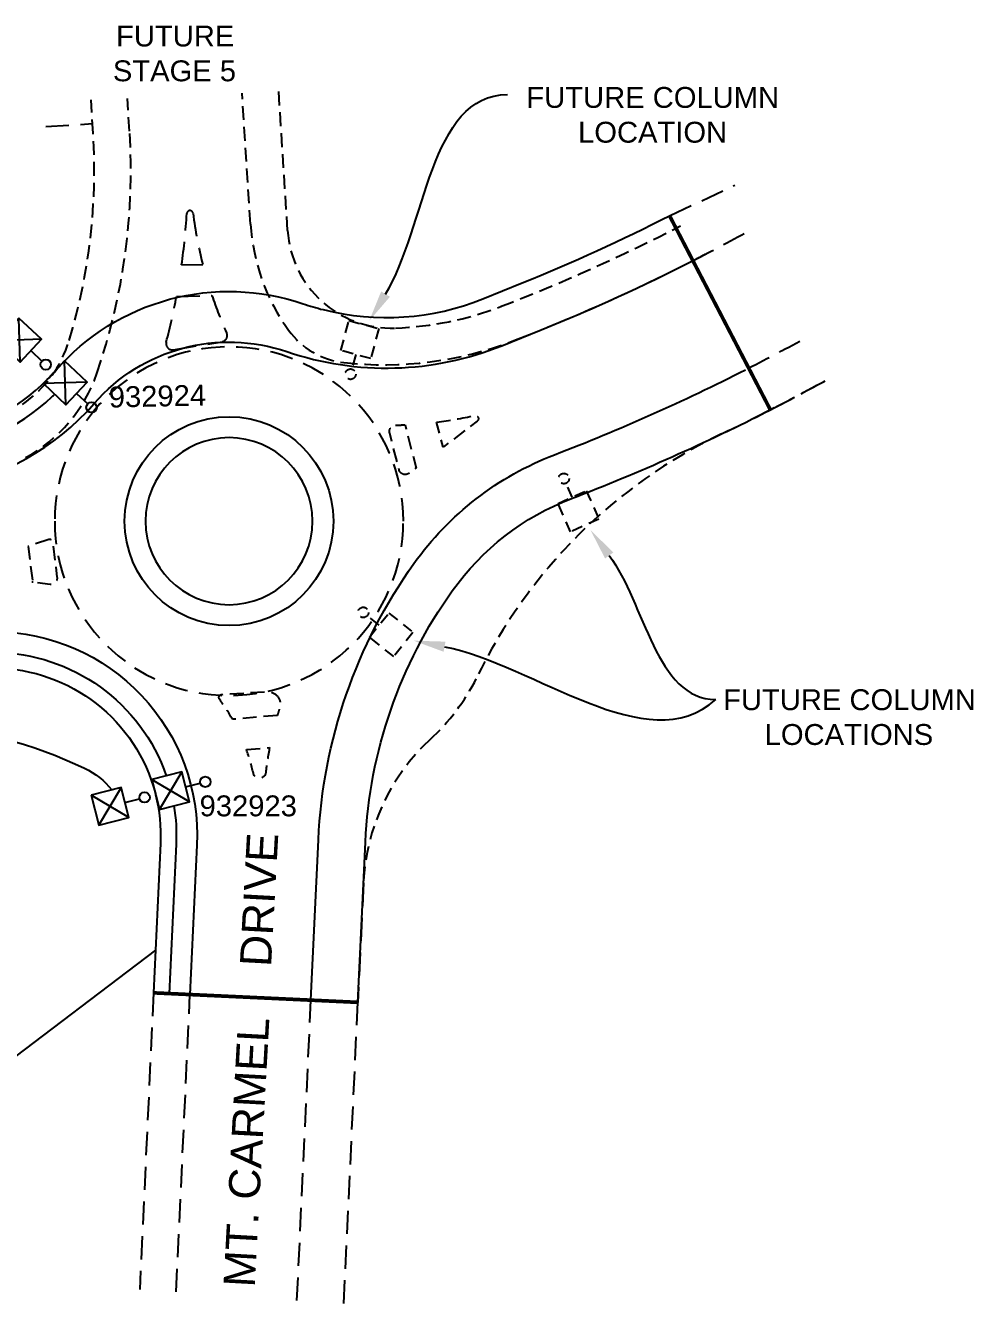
# Model space of a CAD drawing. Header units: metres. Extents: x 303507 to 304452, y 6274483 to 6275961.
# Drawn here: x 304361.4 to 304452.2, y 6274749.6 to 6274872 of the extents above; entities that cross this region are included whole.
import ezdxf
from ezdxf import colors
from ezdxf.entities.mleader import LeaderData, LeaderLine
from ezdxf.enums import TextEntityAlignment as Align
from ezdxf.math import Vec2, Vec3

# ---------------------------------------------------------------- set-up
doc = ezdxf.new("R2010")
doc.units = ezdxf.units.M
doc.header["$LTSCALE"] = 0.7
doc.linetypes.add('Dash', pattern=[5, 3, -2])
doc.linetypes.add('DASHED', pattern=[19.05, 12.7, -6.35])
doc.layers.get('0').update_dxf_attribs({"color": 6})
for name, color, linetype in [('_User Miscellaneous1', 3, 'Continuous'), ('_User Miscellaneous10', 8, 'Continuous'), ('_User Miscellaneous7', 150, 'Continuous'), ('_User Miscellaneous8', 7, 'Continuous'), ('_User Miscellaneous9', 8, 'Continuous'), ('Cadastre Developer_SP_NEW', 4, 'Continuous'), ('Cadastre Roads_SP_NEW', 8, 'Continuous'), ('Mains_LV_NEW_R6', 2, 'Continuous'), ('SupportsUG_SP_LV_SL_NEW', 2, 'Continuous'), ('Trench_SP_NEW', 2, 'Continuous')]:
    doc.layers.add(name, color=color, linetype=linetype)
doc.layers.add('_User Miscellaneous5', color=7, linetype='Continuous', lineweight=35)
doc.styles.add('ARIAL', font='arial.ttf', dxfattribs={"height": 2})
doc.styles.add('POLE_LABEL', font='arial.ttf')
doc.styles.add('SL_LABEL', font='arial.ttf')
doc.styles.get("Standard").update_dxf_attribs({"font": 'arial.ttf'})
doc.styles.add('style1', font='iso3098b.shx')
doc.linetypes.add('Cable Z', pattern='A,8,-1,["Z",Standard,S=2.5,R=0,X=0.35,Y=-1.25],-3.5', length=12.5)
doc.linetypes.add('IE Trench HV', pattern='A,8,-2,["/",style1,S=2.5,R=0,X=0.1,Y=-1],-4.5', length=14.5)

# ---------------------------------------------------------------- blocks, each defined once
blk = doc.blocks.new('*U172')
at = {"layer": '_User Miscellaneous7', "lineweight": -3}
for points in [[(0, -3.03), (0, -1.58)], [(-1.49, -3.03), (1.5, -6.01)], [(1.49, -3.03), (-1.49, -6)]]:
    blk.add_lwpolyline(points, dxfattribs=at)
blk.add_lwpolyline([(-1.49, -6), (1.49, -6), (1.49, -3.03), (-1.49, -3.03)], close=True, dxfattribs=at)
blk.add_circle((0, -1.08), 0.5, dxfattribs=at)
at = {"layer": '_User Miscellaneous8', "color": 2, "lineweight": -3}
blk.add_lwpolyline([(-1.49, 0), (1.49, 0), (1.49, 2.97), (-1.49, 2.97)], close=True, dxfattribs=at)
blk.add_lwpolyline([(-1.49, 2.97), (1.5, -0.01)], dxfattribs=at)
at = {"layer": '_User Miscellaneous9', "color": 2, "lineweight": -3}
blk.add_lwpolyline([(1.49, 2.97), (-1.49, -0.01)], dxfattribs=at)
at = {"style": 'POLE_LABEL', "flags": 9}
blk.add_attdef('STRUCTURE_PLANT_NUMBER', text='', height=0.2, dxfattribs=at).set_placement((1.64, 1.73), align=Align.MIDDLE_LEFT)
for tag, flags, p in [('STREET_CODE', 9, (1.64, 1.49)), ('COLUMN_TYPE', 9, (1.64, 1.29)), ('OWNED_BY', 9, (1.64, 1.09)), ('OPERATED_BY', 9, (1.64, 0.89)), ('STATE', 9, (1.64, 0.49)), ('MAINTAINED_BY', 9, (1.64, 0.69)), ('USAGE', 9, (1.64, 0.29)), ('LEGEND', 9, (1.64, 0.09)), ('SUBURB', 9, (1.64, -0.31)), ('STREETNAME', 9, (1.64, -0.51)), ('Z', 1, (1.64, -1.31)), ('PARENT', 9, (1.64, -0.11)), ('LOCATION', 9, (1.64, -0.71)), ('NOTES', 9, (1.64, -0.91)), ('LABEL_ALIGNMENT', 9, (1.64, -1.11))]:
    blk.add_attdef(tag, text='', height=0.2, dxfattribs=dict(flags=flags)).set_placement(p, align=Align.MIDDLE_LEFT)
at = {"layer": '_User Miscellaneous5', "style": 'ARIAL', "flags": 8}
blk.add_attdef('ASSET_NUM', text='', height=2, dxfattribs=at).set_placement((2, 3.49), align=Align.MIDDLE_LEFT)
blk = doc.blocks.new('*U66')
at = {"layer": '_User Miscellaneous8', "color": 2}
blk.add_line((0, 0), (0, 1.45), dxfattribs=at)
blk.add_circle((0, 1.95), 0.5, dxfattribs=at)
for tag, p, flags in [('Z', (0, 0), 1), ('OPERATED_BY', (0, -9.61), 9)]:
    blk.add_attdef(tag, p, '', height=0.2, dxfattribs=dict(flags=flags))
at = {"style": 'SL_LABEL', "flags": 9}
blk.add_attdef('STREET_CODE', text='', height=0.2, dxfattribs=at).set_placement((0, -0.2), align=Align.MIDDLE_LEFT)
at = {"flags": 9}
for tag, p in [('CONSTRUCTED_VOLTAGE', (0, -0.4)), ('CONTROL_TYPE', (0, -0.6)), ('LANTERN_PURPOSE', (0, -0.8)), ('LANTERN_TYPE', (0, -1)), ('NO_PHASES', (0, -1.2)), ('OPERATING_VOLTAGE', (0, -1.4)), ('ORIENTATION', (0, -1.6)), ('OWNED_BY', (0, -1.8)), ('STATE', (0, -2)), ('CEXIST', (0, -2.4)), ('USAGE', (0, -2.2)), ('CNEW', (0, -2.6)), ('CNUMBER', (0, -2.8)), ('CREMOVE', (0, -3)), ('CREPLACE', (0, -3.2)), ('LKINGHEIGHT', (0, -3.4)), ('LBRACKET', (0, -3.6)), ('LBRACKETVOCAB', (0, -3.8)), ('LCATEGORY', (0, -4)), ('LCHARGE1', (0, -4.2)), ('LCHARGE1PERCENT', (0, -4.4)), ('LCHARGE2', (0, -4.6)), ('LCHARGE2PERCENT', (0, -4.8)), ('LCHARGE3', (0, -5)), ('LCHARGE3PERCENT', (0, -5.2)), ('LEXIST', (0, -5.4)), ('LLAMP', (0, -5.6)), ('LLAMPVOCAB', (0, -5.8)), ('LMAST', (0, -6)), ('LMASTVOCAB', (0, -6.2)), ('LNEW', (0, -6.4)), ('LANTNUMBER', (0, -6.6)), ('LOUTREACH', (0, -7)), ('LOUTREACHVOCAB', (0, -7.2)), ('LRATECODE', (0, -7.4)), ('SUBURB', (0, -8.6)), ('LREMOVE', (0, -7.6)), ('LREPLACE', (0, -7.8)), ('LTYPE', (0, -8)), ('LTYPEVOCAB', (0, -8.2)), ('LEGEND', (0, -8.4)), ('STREETNAME', (0, -8.8)), ('LOCATION', (0, -9)), ('NOTES', (0, -9.2)), ('MAINTAINED_BY', (0, -9.86))]:
    blk.add_attdef(tag, text='', height=0.2, dxfattribs=at).set_placement(p, align=Align.MIDDLE_LEFT)
blk = doc.blocks.new('A$C4FBE3B10')
at = {"layer": '_User Miscellaneous1', "color": 6, "linetype": 'Dash', "ltscale": 0.5, "flags": 128}
blk.add_lwpolyline([(0, 2.97), (0, 4.42)], dxfattribs=at)
at = {"layer": '_User Miscellaneous1', "color": 6, "linetype": 'Dash', "ltscale": 0.5}
blk.add_lwpolyline([(-1.48, 2.97), (1.48, 2.97), (1.48, 0), (-1.48, 0)], close=True, dxfattribs=at)
blk.add_circle((0, 4.92), 0.5, dxfattribs=at)

msp = doc.modelspace()

# ---------------------------------------------------------------- linework, layer by layer
at = {"layer": '_User Miscellaneous10', "linetype": 'DASHED', "ltscale": 0.15}
for p, q in [((304382.95, 6274852.97), (304382.15, 6274865.51)), ((304386.5, 6274852.37), (304385.65, 6274865.67)), ((304367.87, 6274861.67), (304367.67, 6274864.87)), ((304371.36, 6274861.89), (304371.16, 6274865.02))]:
    msp.add_line(p, q, dxfattribs=at)
at = {"layer": '_User Miscellaneous10', "linetype": 'DASHED', "ltscale": 0.25}
for p, q in [((304363.34, 6274862.32), (304367.81, 6274862.6)), ((304425.25, 6274849.43), (304425.34, 6274849.48)), ((304376.35, 6274849.06), (304378.37, 6274849.12)), ((304425.1, 6274849.36), (304425.25, 6274849.43)), ((304375.86, 6274846.05), (304379.25, 6274846.14)), ((304375.56, 6274840.94), (304380.22, 6274841.71)), ((304373.66, 6274779.34), (304372.33, 6274750.93))]:
    msp.add_line(p, q, dxfattribs=at)
at = {"layer": '_User Miscellaneous10', "linetype": 'DASHED', "lineweight": 25, "ltscale": 0.25}
msp.add_line((304393.77, 6274789.87), (304393.23, 6274778.43), dxfattribs=at)
at = {"layer": '_User Miscellaneous10', "linetype": 'DASHED', "ltscale": 0.25, "flags": 128}
for points in [[(304423.15, 6274853.81), (304429.35, 6274856.7)], [(304391.89, 6274749.59), (304393.24, 6274778.46)]]:
    msp.add_lwpolyline(points, dxfattribs=at)
for points in [[(304425.32, 6274849.46, 0.008183), (304431.08, 6274852.54)], [(304430.67, 6274839.18, 0.008198), (304436.26, 6274842.15)], [(304432.75, 6274835.19, 0.008153), (304438.44, 6274838.21, 0.008153)]]:
    msp.add_lwpolyline(points, format="xyb", dxfattribs=at)
at = {"layer": '_User Miscellaneous10', "linetype": 'DASHED', "lineweight": 25, "ltscale": 0.15, "flags": 128}
for points in [[(304396.84, 6274833.71, 0.005631), (304397.75, 6274833.75), (304398.81, 6274829.63), (304398.13, 6274829.11, -0.537395), (304397.18, 6274829.43), (304396.28, 6274832.96, -0.481602), (304396.84, 6274833.71)], [(304400.78, 6274834.01, 0.022894), (304404.42, 6274834.64, -0.802441), (304404.66, 6274834.11), (304401.4, 6274831.61), (304400.78, 6274834.01)], [(304385.52, 6274805.92), (304381.22, 6274805.54, 0.030135), (304379.98, 6274807.46, -0.595132), (304380.2, 6274807.93), (304384.52, 6274808.19, -0.525636), (304385.74, 6274806.63, 0.005437), (304385.52, 6274805.92)], [(304382.55, 6274802.64), (304384.78, 6274802.84, 0.018014), (304384.4, 6274800.42, -0.842511), (304383.22, 6274800.36, 0.031301), (304382.55, 6274802.64)]]:
    msp.add_lwpolyline(points, format="xyb", dxfattribs=at)
at = {"layer": '_User Miscellaneous10', "linetype": 'DASHED', "lineweight": -3, "ltscale": 0.15, "flags": 128}
msp.add_lwpolyline([(304363.62, 6274822.75), (304361.64, 6274822.1), (304362.07, 6274818.7), (304362.07, 6274818.7), (304363.77, 6274818.48), (304363.76, 6274818.48, 0.493795), (304364.44, 6274819.15), (304364.02, 6274822.5, 0.470608), (304363.62, 6274822.75)], format="xyb", dxfattribs=at)
at = {"layer": '_User Miscellaneous10', "linetype": 'DASHED', "ltscale": 0.25}
for points in [[(304375.83, 6274750.69), (304377.15, 6274779.17)], [(304387.4, 6274749.86), (304388.74, 6274778.64)]]:
    msp.add_lwpolyline(points, dxfattribs=at)
at = {"layer": '_User Miscellaneous10', "linetype": 'DASHED', "ltscale": 0.15}
for centre, radius, start, end in [((304311.93, 6274858.1), 59.55, 340.9529, 3.6539), ((304311.93, 6274858.1), 56.05, 343.1312, 3.6539), ((304402.46, 6274854.22), 19.55, 183.6539, 215.6788), ((304396.48, 6274853.01), 10, 183.6539, 272.0227), ((304342.89, 6275011.06), 177.9, 291.0918, 297.1786), ((304395.74, 6274874.05), 31.05, 272.0227, 291.0918), ((304392.72, 6274847.22), 7.55, 215.6788, 263.5795), ((304354.57, 6274845.17), 11.5, 304.6212, 343.1312), ((304395.74, 6274874.05), 34.55, 263.5795, 291.0918), ((304354.47, 6274843.41), 14.55, 298.4301, 340.9529)]:
    msp.add_arc(centre, radius, start, end, dxfattribs=at)
at = {"layer": '_User Miscellaneous10', "linetype": 'DASHED', "ltscale": 0.25}
for centre, radius, start, end in [((304311.93, 6274858.1), 65.05, 352.0138, 356.3775), ((304377.15, 6274853.97), 0.3, 7.1199, 176.3775), ((304417.14, 6274858.96), 40, 187.1199, 194.2501), ((304342.89, 6275011.06), 181.4, 296.9506, 297.4837), ((304342.89, 6275011.06), 181.4, 291.092, 296.9506), ((304311.93, 6274858.1), 65.05, 345.3797, 349.322), ((304417.14, 6274858.96), 40, 198.6967, 204.2233), ((304380.12, 6274842.31), 0.6, 279.4912, 24.2233), ((304380.89, 6274824.52), 16.7, 0, 180), ((304375.46, 6274841.53), 0.6, 165.3797, 279.4912), ((304380.89, 6274824.52), 16.7, 180, 0)]:
    msp.add_arc(centre, radius, start, end, dxfattribs=at)
at = {"layer": '_User Miscellaneous10', "linetype": 'DASHED', "lineweight": 25, "ltscale": 0.25}
for centre, radius, start, end in [((304342.89, 6275011.06), 197.5, 297.1787, 298.8341), ((304342.89, 6275011.06), 197.5, 295.5543, 296.8407), ((304478.78, 6274746.41), 100, 117.1787, 117.8461)]:
    msp.add_arc(centre, radius, start, end, dxfattribs=at)
at = {"layer": '_User Miscellaneous10', "linetype": 'DASHED', "lineweight": 25, "ltscale": 0.15}
for centre, radius, start, end in [((304449.67, 6274787.74), 50.04, 115.561, 154.2362), ((304385.75, 6274819.16), 21.2, 312.8086, 332.8515), ((304413.75, 6274788.94), 20, 132.8086, 177.3358)]:
    msp.add_arc(centre, radius, start, end, dxfattribs=at)
at = {"layer": '_User Miscellaneous9', "flags": 128}
for points in [[(304337.81, 6274830.35, 0.350471), (304367.98, 6274835.8, -0.30427), (304386.43, 6274840.76, 0.179943), (304407.02, 6274841.33), (304410.79, 6274842.85, 0.022072), (304425.36, 6274849.49)], [(304388.74, 6274778.64), (304389.45, 6274793.99, -0.144297), (304398.61, 6274820.46, -0.147156), (304412.08, 6274830.89, 0.02596), (304430.38, 6274839.03, 0.02596)], [(304370.89, 6274824.52, -1), (304390.89, 6274824.52, -1), (304370.89, 6274824.52)], [(304330.33, 6274821.21, 0.122026), (304358.48, 6274813.95, -0.425038), (304377.82, 6274793.49), (304377.15, 6274779.17)]]:
    msp.add_lwpolyline(points, format="xyb", dxfattribs=at)
at = {"layer": '_User Miscellaneous9'}
for start, end in [(0, 180), (180, 0)]:
    msp.add_arc((304380.89, 6274824.52), 8, start, end, dxfattribs=at)
at = {"layer": 'Cadastre Developer_SP_NEW', "color": 2, "linetype": 'DASHED', "ltscale": 0.25, "const_width": 0.35, "flags": 128}
for points in [[(304423.09, 6274853.78), (304432.75, 6274835.19)], [(304393.23, 6274778.43), (304373.66, 6274779.34)]]:
    msp.add_lwpolyline(points, dxfattribs=at)
at = {"layer": 'Cadastre Roads_SP_NEW', "color": 4}
for q in [(304329.17, 6274749.66), (304373.66, 6274779.34)]:
    msp.add_line((304373.85, 6274783.44), q, dxfattribs=at)
msp.add_lwpolyline([(304340.12, 6274834.62, 0.322246), (304362.93, 6274837.56, 0.025315), (304364.32, 6274838.99, 0.00008), (304364.32, 6274838.99, -0.148768), (304375.19, 6274845.77, -0.148768), (304387.99, 6274845.35, 0.020251), (304389.91, 6274844.78, 0.000102), (304389.92, 6274844.78, 0.159008), (304405.21, 6274845.82), (304408.98, 6274847.34, 0.022072), (304423.15, 6274853.81)], format="xyb", dxfattribs=at)
at = {"layer": 'Cadastre Roads_SP_NEW', "color": 4, "flags": 128}
for points in [[(304393.23, 6274778.43), (304393.95, 6274793.78, -0.144297), (304402.28, 6274817.85, -0.147156), (304413.69, 6274826.69, 0.026441), (304432.75, 6274835.19, 0.02596)], [(304328.66, 6274818.13, 0.122026), (304358.44, 6274810.45, -0.339197), (304373.83, 6274798.42, -0.339197)], [(304373.85, 6274798.33, -0.07359), (304374.32, 6274793.65), (304373.85, 6274783.44)]]:
    msp.add_lwpolyline(points, format="xyb", dxfattribs=at)
at = {"layer": 'Mains_LV_NEW_R6', "color": 2, "linetype": 'Cable Z', "flags": 128}
msp.add_lwpolyline([(304351.19, 6274804.86, -0.102798), (304367.04, 6274800.85, -0.112627), (304369.66, 6274798.79)], format="xyb", dxfattribs=at)
at = {"layer": 'Trench_SP_NEW', "linetype": 'IE Trench HV', "flags": 128}
for points in [[(304322.33, 6274842.52), (304339.4, 6274833.3, 0.32224), (304363.96, 6274836.46, 0.00378), (304364.19, 6274836.68)], [(304350.94, 6274812.48, 0.030214), (304358.46, 6274811.95, -0.317235), (304374.88, 6274800.13, -0.317235)], [(304375.61, 6274797.25, -0.0524), (304375.82, 6274793.58), (304375.34, 6274783.37), (304375.15, 6274779.27)]]:
    msp.add_lwpolyline(points, format="xyb", dxfattribs=at)

# ---------------------------------------------------------------- block references
at = {"layer": '_User Miscellaneous1', "color": 7}
for p, rotation in [((304393.81, 6274843.35), 164.9033728988167), ((304414.97, 6274824.11), 24.01955250541612), ((304397.59, 6274812.71), 51.36970962530999)]:
    msp.add_blockref('A$C4FBE3B10', p, dxfattribs=dict(at, rotation=rotation))
at = {"layer": 'SupportsUG_SP_LV_SL_NEW', "ltscale": 0.5}
ref = msp.add_blockref('*U172', (304364.12, 6274838.78), dxfattribs=dict(at, rotation=226.8460337523622))
ref.add_attrib('ASSET_NUM_001', '932924', (304369.39, 6274835.4), dxfattribs={"layer": '_User Miscellaneous5', "height": 2, "rotation": 1.2293, "style": 'ARIAL'})
for p, rotation in [((304366.29, 6274836.75), 226.8460337523622), ((304376.73, 6274799.07), 284.3783706437221)]:
    msp.add_blockref('*U66', p, dxfattribs=dict(at, rotation=rotation))
ref = msp.add_blockref('*U172', (304373.85, 6274798.33), dxfattribs=dict(at, rotation=284.3783706437221))
ref.add_attrib('ASSET_NUM_001', '932923', (304378.07, 6274796.25), dxfattribs={"layer": '_User Miscellaneous5', "height": 2, "style": 'ARIAL'})

# ---------------------------------------------------------------- texts
at = {"layer": '_User Miscellaneous1', "char_height": 2, "attachment_point": 1, "style": 'ARIAL'}
for s, insert in [('\\pi6.6983;FUTURE  \\P\\pi6.392;STAGE 5', (304363.37, 6274871.99)), ('\\pi0.29585;FUTURE COLUMN \\P\\pi5.2495;LOCATION', (304409.08, 6274866.11)), ('\\pi0.29585;FUTURE COLUMN \\P\\pi4.2761;LOCATIONS', (304427.93, 6274808.42))]:
    msp.add_mtext_dynamic_manual_height_columns(s, width=24.3475, gutter_width=10, heights=[0], dxfattribs=dict(at, insert=insert))
at = {"layer": 'Cadastre Roads_SP_NEW', "color": 3, "insert": (304380.35, 6274751.25), "char_height": 3, "attachment_point": 1, "rotation": 86.8675, "style": 'ARIAL', "bg_fill": 3, "box_fill_scale": 1.1, "bg_fill_color": 256, "bg_fill_transparency": 0}
msp.add_mtext('MT. CARMEL', dxfattribs=at)

# ---------------------------------------------------------------- leaders
at = {"layer": '_User Miscellaneous1', "color": 7}
ml = msp.add_multileader_mtext('Standard', dxfattribs=at)
ml.set_content('', color=7, style='ARIAL')
ml.set_leader_properties(color=4)
ml.build(insert=Vec2(0, 0))
ml.multileader.update_dxf_attribs({"leader_type": 2, "arrow_head_size": 3})
ctx = ml.context
ctx.base_point, ctx.char_height, ctx.arrow_head_size, ctx.plane_origin = Vec3(304407.57, 6274865.39), 2, 3, Vec3(304433.39, 6274996.27)
ctx.attachment_type = 1
notes = []
notes.append((ctx, [(1, (1, 1, 0), (304399.57, 6274865.39), (1, 0), 8, [(0, [(304394.32, 6274843.71)], 0, [])])]))
ctx.mtext.insert, ctx.mtext.flow_direction = Vec3(304409.57, 6274866.39), 5
ml = msp.add_multileader_mtext('Standard', dxfattribs=at)
ml.set_content('', color=7, style='ARIAL')
ml.set_leader_properties(color=4)
ml.build(insert=Vec2(0, 0))
ml.multileader.update_dxf_attribs({"leader_type": 2, "arrow_head_size": 3})
ctx = ml.context
ctx.base_point, ctx.char_height, ctx.arrow_head_size, ctx.plane_origin = Vec3(304427.52, 6274807.44), 2, 3, Vec3(304455.04, 6274938.04)
ctx.attachment_type = 1
notes.append((ctx, [(1, (1, 1, 0), (304419.52, 6274807.44), (1, 0), 8, [(0, [(304415.53, 6274823.65)], 0, [])])]))
ctx.mtext.insert, ctx.mtext.flow_direction = Vec3(304429.52, 6274808.44), 5
ml = msp.add_multileader_mtext('Standard', dxfattribs=at)
ml.set_content('', color=7, style='ARIAL')
ml.set_leader_properties(color=4)
ml.build(insert=Vec2(0, 0))
ml.multileader.update_dxf_attribs({"leader_type": 2, "arrow_head_size": 3})
ctx = ml.context
ctx.base_point, ctx.char_height, ctx.arrow_head_size, ctx.plane_origin, ctx.plane_x_axis, ctx.plane_y_axis = Vec3(304427.52, 6274807.44), 2, 3, Vec3(304360.06, 6274922.61), Vec3(0.7401, 0.672497), Vec3(-0.672497, 0.7401)
ctx.attachment_type = 1
notes.append((ctx, [(1, (1, 1, 0), (304421.59, 6274802.06), (0.7401, 0.672497), 8, [(0, [(304398.59, 6274813.07)], 0, [])])]))
ctx.mtext.insert, ctx.mtext.text_direction, ctx.mtext.rotation, ctx.mtext.flow_direction = Vec3(304428.32, 6274809.52), Vec3(0.7401, 0.672497), 0.737577, 5
for ctx, leaders in notes:
    for number, flags, end, landing, length, lines in leaders:
        leader = LeaderData()
        leader.index, (leader.has_last_leader_line, leader.has_dogleg_vector, leader.attachment_direction) = number, flags
        leader.last_leader_point, leader.dogleg_vector, leader.dogleg_length = Vec3(end), Vec3(landing), length
        for number, points, colour, breaks in lines:
            line = LeaderLine()
            line.index, line.vertices, line.color, line.breaks = number, Vec3.list(points), colors.encode_raw_color(colour), breaks
            leader.lines.append(line)
        ctx.leaders.append(leader)

# ---------------------------------------------------------------- next in the draw order: texts
at = {"layer": 'Cadastre Roads_SP_NEW', "color": 3, "insert": (304381.92, 6274781.95), "char_height": 3, "attachment_point": 1, "rotation": 86.8675, "style": 'ARIAL', "bg_fill": 3, "box_fill_scale": 1.1, "bg_fill_color": 256, "bg_fill_transparency": 0}
msp.add_mtext('DRIVE', dxfattribs=at)

doc.saveas('drawing.dxf')
